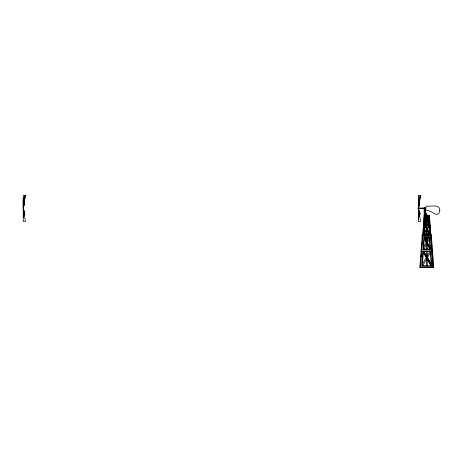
<?xml version="1.0" encoding="UTF-8"?>
<svg xmlns="http://www.w3.org/2000/svg" width="463" height="463" viewBox="0 0 463 463"><rect width="100%" height="100%" fill="white"/><g stroke="black" fill="none" stroke-linecap="round" stroke-linejoin="round"><path stroke-width="0.69" d="M24.18 214.467L25.488 221.389L23.248 221.598L23.324 209.345L23.399 210.775M23.254 209.021L24.886 214.276L23.243 208.529L24.904 213.501L23.254 217.367L23.277 209.016M418.442 217.286L418.454 209.021L420.051 214.276L418.373 208.593M418.494 208.587L418.384 209.235L420.068 213.501L418.471 217.361M420.456 263.545L420.635 261.149M420.931 257.243L421.099 254.986M421.851 244.881L422.019 242.653M422.331 238.509L422.435 237.114L422.129 237.079M422.835 235.817L420.462 267.637L419.843 267.579L422.221 235.817L430.758 235.817L433.136 267.637L420.462 267.637L433.136 267.579M423.084 232.548L423.413 228.149M423.547 226.39L423.466 224.995M423.876 221.956L423.523 224.231M424.021 220L424.073 216.91M424.49 215.602L424.49 216.204L424.125 216.169L422.742 234.706L423.101 234.741L424.49 216.169L429.108 216.169L430.497 234.741L430.856 234.706L429.473 216.169L429.108 216.204L429.108 215.602M423.824 233.96L424.496 224.995L429.103 225.012L429.774 233.96L423.824 233.96L429.774 233.942L424.496 225.012M424.554 224.225L425.098 216.933L428.518 216.927L429.045 224.225L424.53 224.237M422.846 250.94L421.7 266.306L431.898 266.306L422.846 250.969L430.752 250.94L431.898 266.306M427.945 217.309L424.959 222.796L425.37 217.292L428.211 217.315L428.616 222.767L425.671 217.332M424.733 226.031L424.172 233.618L429.427 233.618L428.813 225.377L425.092 225.377L429.351 232.617M428.721 223.889L424.895 223.884L425.329 218.073L428.478 223.866M423.257 252.781L422.291 265.71L430.874 265.71L423.257 252.81M418.454 207.331L420.398 195.571L418.419 195.363M23.3 207.563L25.453 195.398L23.248 198.818L23.225 207.621M418.396 207.569L420.618 195.398L418.413 198.818L418.39 207.621M23.237 207.928L24.446 202.562L23.248 208.431L23.318 207.91M23.219 199.651L23.26 207.789L24.504 203.535L23.897 201.602M418.488 199.646L418.853 200.959M425.103 223.907L428.287 218.044L428.674 223.253M426.377 242.126L423.645 247.138M427.06 240.899L428.767 237.768M426.62 244.036L423.894 249.042M427.303 242.815L429.346 239.058M424.241 232.617L428.506 225.394M424.421 233.618L428.865 226.083M422.418 264.003L426.076 257.781M427.17 255.958L429.728 251.623M422.725 265.71L430.341 252.81M418.407 218.212L418.812 219.404M418.442 208.639L425.833 208.61M430.133 224.995L430.237 228.832M430.798 233.942L430.341 230.192M430.758 235.881L431.377 235.817L433.756 267.579L433.136 267.637L430.758 235.817M431.169 237.149L431.475 237.12M432.101 249.626L432.407 249.592M432.506 250.94L432.199 250.969L432.407 253.759M23.3 209.623L23.532 211.001M418.448 209.623L418.824 211.695M424.16 207.968L425.549 207.968L425.497 209.027L424.16 209.027M418.407 208.009L425.833 208.009M424.16 209.189L425.549 209.189M427.048 213.177L426.55 213.177L426.539 223.97M425.387 213.512L427.476 215.434M425.387 213.738L427.251 215.434L424.16 215.44M426.382 234.041L427.216 234.041M429.716 237.154L423.882 237.125L430.648 249.626L429.716 237.125L423.882 237.125L422.95 249.626L430.648 249.598M429.913 247.086L424.86 237.774L429.218 237.774L429.988 247.641M424.86 237.808L429.218 237.808M430.098 249.042L423.541 249.03L424.282 239.076L429.67 249.03M430.249 251.623L423.871 251.623L431.175 263.974L430.249 251.594L423.871 251.594L430.81 263.383M421.185 249.632L421.498 249.667M421.093 250.94L421.399 250.969M419.941 266.277L420.248 266.306M424.733 226.083L429.178 233.618M425.098 216.95L429.045 224.225M419.264 202.244L419.669 203.535L418.425 207.789L418.413 195.363M419.345 214.467L420.653 221.389L418.413 221.598L418.436 209.403L418.807 213.53M431.267 238.48L431.475 241.316M431.736 244.777L431.904 246.976M432.656 257.052L432.859 259.784M433.136 263.516L433.299 265.681M429.427 217.986L429.745 222.24M430.497 234.741L423.101 234.741M428.721 215.602L424.878 215.602M427.245 234.266L427.245 230.69L426.354 230.69L426.354 234.266M427.245 237.843L427.245 242.849M427.245 244.279L427.245 249.285M427.245 251.426L427.245 257.862M427.245 259.292L427.245 265.727M426.539 225.412L426.539 234.041M426.354 237.843L426.354 240.702M426.354 242.132L426.354 249.285M426.354 251.426L426.354 255.721M426.354 257.862L426.354 265.727M425.833 208.095L425.833 208.524M425.549 215.602L425.549 207.8L424.16 207.8L424.16 215.602M425.387 207.8L425.387 215.602M424.328 207.8L424.328 215.602M424.27 207.968L424.212 209.027M418.552 207.326L418.552 209.629M418.315 207.326L418.315 209.629M418.112 208.02L418.112 208.599M23.387 207.326L23.387 209.629M23.15 207.326L23.15 209.629M439.85 210.405L438.918 213.368L436.667 214.595L428.2 210.405C424.779 212.042 424.779 204.577 428.2 206.214C431.979 206.295 439.914 204.252 439.85 210.405M25.233 195.571L23.254 207.337L23.248 195.363L25.233 195.571M419.611 202.562L418.43 208.431L419.611 202.562M429.566 215.602L424.033 215.602L424.033 216.204L429.566 216.204L429.566 215.602M431.539 234.845L422.059 234.845L422.059 235.881L431.539 235.881L431.539 234.845"/></g></svg>
